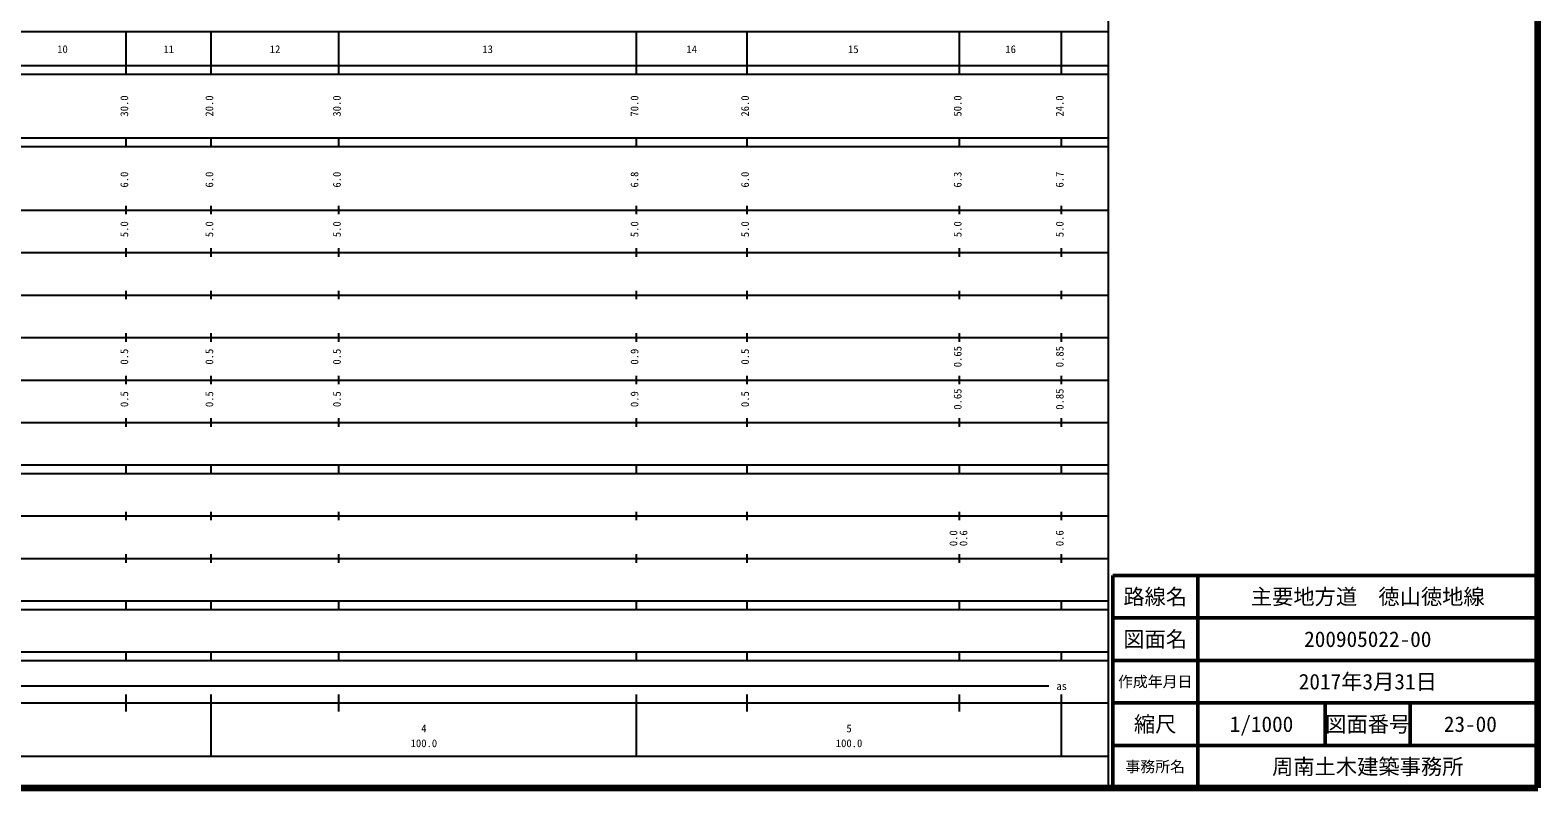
# Model space of a CAD drawing. Units: millimetres on the paper, enlarged 1000 times. Extents: x 40000 to 680000, y 20000 to 380000.
# Drawn here: x 325394 to 680000, y 20000 to 198357 of the extents above; entities that cross this region are included whole.
import ezdxf
from ezdxf.enums import TextEntityAlignment as Align

# ---------------------------------------------------------------- set-up
doc = ezdxf.new("R2010")
doc.units = ezdxf.units.MM
doc.header["$LTSCALE"] = 1000
for name, color, linetype, lineweight in [('M-TTL', 2, 'Continuous', 140), ('M-TTL-BAND', 7, 'Continuous', 25), ('M-TTL-FRAM', 2, 'Continuous', 50), ('M-TTL-LINE', 7, 'Continuous', 50)]:
    doc.layers.add(name, color=color, linetype=linetype, lineweight=lineweight)
doc.layers.add('M-TTL-TXT', color=7, linetype='Continuous')
doc.styles.add('ＭＳ ゴシック', font='')
doc.styles.get('ＭＳ ゴシック').set_extended_font_data('MS Gothic')

msp = doc.modelspace()

# ---------------------------------------------------------------- linework, layer by layer
at = {"layer": 'M-TTL'}
for p, q in [((680000, 20000), (680000, 380000)), ((40000, 20000), (680000, 20000))]:
    msp.add_line(p, q, dxfattribs=at)
at = {"layer": 'M-TTL-BAND'}
for p, q in [((579000, 20000), (579000, 370000)), ((68000, 198000), (579000, 198000)), ((348000, 188000), (348000, 198000)), ((368000, 188000), (368000, 198000)), ((398000, 188000), (398000, 198000)), ((468000, 188000), (468000, 198000)), ((494000, 188000), (494000, 198000)), ((544000, 188000), (544000, 198000)), ((568000, 188000), (568000, 198000)), ((40000, 190000), (579000, 190000)), ((40000, 188000), (579000, 188000)), ((40000, 173000), (579000, 173000)), ((40000, 171000), (579000, 171000)), ((348000, 171000), (348000, 173000)), ((368000, 171000), (368000, 173000)), ((398000, 171000), (398000, 173000)), ((468000, 171000), (468000, 173000)), ((494000, 171000), (494000, 173000)), ((544000, 171000), (544000, 173000)), ((568000, 171000), (568000, 173000)), ((348000, 155000), (348000, 157000)), ((368000, 155000), (368000, 157000)), ((398000, 155000), (398000, 157000)), ((468000, 155000), (468000, 157000)), ((494000, 155000), (494000, 157000)), ((544000, 155000), (544000, 157000)), ((568000, 155000), (568000, 157000)), ((40000, 156000), (579000, 156000)), ((46000, 146000), (579000, 146000)), ((348000, 145000), (348000, 147000)), ((368000, 145000), (368000, 147000)), ((398000, 145000), (398000, 147000)), ((468000, 145000), (468000, 147000)), ((494000, 145000), (494000, 147000)), ((544000, 145000), (544000, 147000)), ((568000, 145000), (568000, 147000)), ((52000, 136000), (579000, 136000)), ((348000, 135000), (348000, 137000)), ((368000, 135000), (368000, 137000)), ((398000, 135000), (398000, 137000)), ((468000, 135000), (468000, 137000)), ((494000, 135000), (494000, 137000)), ((544000, 135000), (544000, 137000)), ((568000, 135000), (568000, 137000)), ((46000, 126000), (579000, 126000)), ((348000, 125000), (348000, 127000)), ((368000, 125000), (368000, 127000)), ((398000, 125000), (398000, 127000)), ((468000, 125000), (468000, 127000)), ((494000, 125000), (494000, 127000)), ((544000, 125000), (544000, 127000)), ((568000, 125000), (568000, 127000)), ((52000, 116000), (579000, 116000)), ((348000, 115000), (348000, 117000)), ((368000, 115000), (368000, 117000)), ((398000, 115000), (398000, 117000)), ((468000, 115000), (468000, 117000)), ((494000, 115000), (494000, 117000)), ((544000, 115000), (544000, 117000)), ((568000, 115000), (568000, 117000)), ((348000, 105000), (348000, 107000)), ((368000, 105000), (368000, 107000)), ((398000, 105000), (398000, 107000)), ((468000, 105000), (468000, 107000)), ((494000, 105000), (494000, 107000)), ((544000, 105000), (544000, 107000)), ((568000, 105000), (568000, 107000)), ((46000, 106000), (579000, 106000)), ((40000, 96000), (579000, 96000)), ((348000, 94000), (348000, 96000)), ((368000, 94000), (368000, 96000)), ((398000, 94000), (398000, 96000)), ((468000, 94000), (468000, 96000)), ((494000, 94000), (494000, 96000)), ((544000, 94000), (544000, 96000)), ((568000, 94000), (568000, 96000)), ((40000, 94000), (579000, 94000)), ((49000, 84000), (579000, 84000)), ((348000, 83000), (348000, 85000)), ((368000, 83000), (368000, 85000)), ((398000, 83000), (398000, 85000)), ((468000, 83000), (468000, 85000)), ((494000, 83000), (494000, 85000)), ((544000, 83000), (544000, 85000)), ((568000, 83000), (568000, 85000)), ((348000, 73000), (348000, 75000)), ((368000, 73000), (368000, 75000)), ((398000, 73000), (398000, 75000)), ((468000, 73000), (468000, 75000)), ((494000, 73000), (494000, 75000)), ((544000, 73000), (544000, 75000)), ((568000, 73000), (568000, 75000)), ((40000, 74000), (579000, 74000)), ((40000, 64000), (579000, 64000)), ((348000, 62000), (348000, 64000)), ((368000, 62000), (368000, 64000)), ((398000, 62000), (398000, 64000)), ((468000, 62000), (468000, 64000)), ((494000, 62000), (494000, 64000)), ((544000, 62000), (544000, 64000)), ((568000, 62000), (568000, 64000)), ((40000, 62000), (579000, 62000)), ((40000, 52000), (579000, 52000)), ((40000, 50000), (579000, 50000)), ((348000, 50000), (348000, 52000)), ((368000, 50000), (368000, 52000)), ((398000, 50000), (398000, 52000)), ((468000, 50000), (468000, 52000)), ((494000, 50000), (494000, 52000)), ((544000, 50000), (544000, 52000)), ((568000, 50000), (568000, 52000)), ((71000, 44000), (565000, 44000)), ((40000, 40000), (579000, 40000)), ((348000, 38000), (348000, 42000)), ((368000, 27500), (368000, 42000)), ((398000, 38000), (398000, 42000)), ((468000, 27500), (468000, 42000)), ((494000, 38000), (494000, 42000)), ((544000, 38000), (544000, 42000)), ((568000, 27500), (568000, 42000)), ((68000, 27500), (579000, 27500))]:
    msp.add_line(p, q, dxfattribs=at)
at = {"layer": 'M-TTL-FRAM'}
for p, q in [((680000, 70000), (580000, 70000)), ((580000, 70000), (580000, 20000))]:
    msp.add_line(p, q, dxfattribs=at)
at = {"layer": 'M-TTL-LINE'}
for p, q in [((600000, 70000), (600000, 20000)), ((680000, 60000), (580000, 60000)), ((680000, 50000), (580000, 50000)), ((680000, 40000), (580000, 40000)), ((630000, 40000), (630000, 30000)), ((650000, 40000), (650000, 30000)), ((680000, 30000), (580000, 30000))]:
    msp.add_line(p, q, dxfattribs=at)

# ---------------------------------------------------------------- texts
at = {"layer": 'M-TTL-BAND', "style": 'ＭＳ ゴシック'}
for s, p in [('10', (333000, 192405)), ('11', (358000, 192405)), ('12', (383000, 192405)), ('13', (433000, 192405)), ('14', (481000, 192405)), ('15', (519000, 192405)), ('16', (556000, 192405)), ('as', (568000, 42500)), ('4', (418000, 32523)), ('5', (518000, 32523)), ('100.0', (418000, 29033)), ('100.0', (518000, 29033))]:
    msp.add_text(s, height=1833, dxfattribs=at).set_placement(p, align=Align.BOTTOM_CENTER)
for s, p in [('30.0', (349000, 180500)), ('20.0', (369000, 180500)), ('30.0', (399000, 180500)), ('70.0', (469000, 180500)), ('26.0', (495000, 180500)), ('50.0', (545000, 180500)), ('24.0', (569000, 180500)), ('6.0', (349000, 163174)), ('6.0', (369000, 163174)), ('6.0', (399000, 163174)), ('6.8', (469000, 163174)), ('6.0', (495000, 163174)), ('6.3', (545000, 163174)), ('6.7', (569000, 163174)), ('5.0', (349000, 151500)), ('5.0', (369000, 151500)), ('5.0', (399000, 151500)), ('5.0', (469000, 151500)), ('5.0', (495000, 151500)), ('5.0', (545000, 151500)), ('5.0', (569000, 151500)), ('0.5', (349000, 121500)), ('0.5', (369000, 121500)), ('0.5', (399000, 121500)), ('0.9', (469000, 121500)), ('0.5', (495000, 121500)), ('0.65', (545000, 121500)), ('0.85', (569000, 121500)), ('0.65', (545000, 111500)), ('0.85', (569000, 111500)), ('0.5', (349000, 111500)), ('0.5', (369000, 111500)), ('0.5', (399000, 111500)), ('0.9', (469000, 111500)), ('0.5', (495000, 111500)), ('0.0', (544000, 78764)), ('0.6', (546370, 78764)), ('0.6', (569000, 78764))]:
    msp.add_text(s, height=1833, rotation=90, dxfattribs=at).set_placement(p, align=Align.BOTTOM_CENTER)
at = {"layer": 'M-TTL-TXT', "style": 'ＭＳ ゴシック'}
for s, height, p in [('路線名', 3666, (590000, 65000)), ('路線名', 3666, (590000, 65000)), ('主要地方道\u3000徳山徳地線', 3666, (640000, 65000)), ('図面名', 3666, (590000, 55000)), ('図面名', 3666, (590000, 55000)), ('200905022-00', 3666, (640000, 55000)), ('作成年月日', 2566, (590000, 45000)), ('作成年月日', 2566, (590000, 45000)), ('2017年3月31日', 3666, (640000, 45000)), ('縮尺', 3666, (590000, 35000)), ('縮尺', 3666, (590000, 35000)), ('1/1000', 3666, (615000, 35000)), ('図面番号', 3666, (640000, 35000)), ('図面番号', 3666, (640000, 35000)), ('23-00', 3666, (664125, 35000)), ('事務所名', 2566, (590000, 25000)), ('事務所名', 2566, (590000, 25000)), ('周南土木建築事務所', 3666, (640000, 25000))]:
    msp.add_text(s, height=height, dxfattribs=at).set_placement(p, align=Align.MIDDLE_CENTER)

doc.saveas('drawing.dxf')
